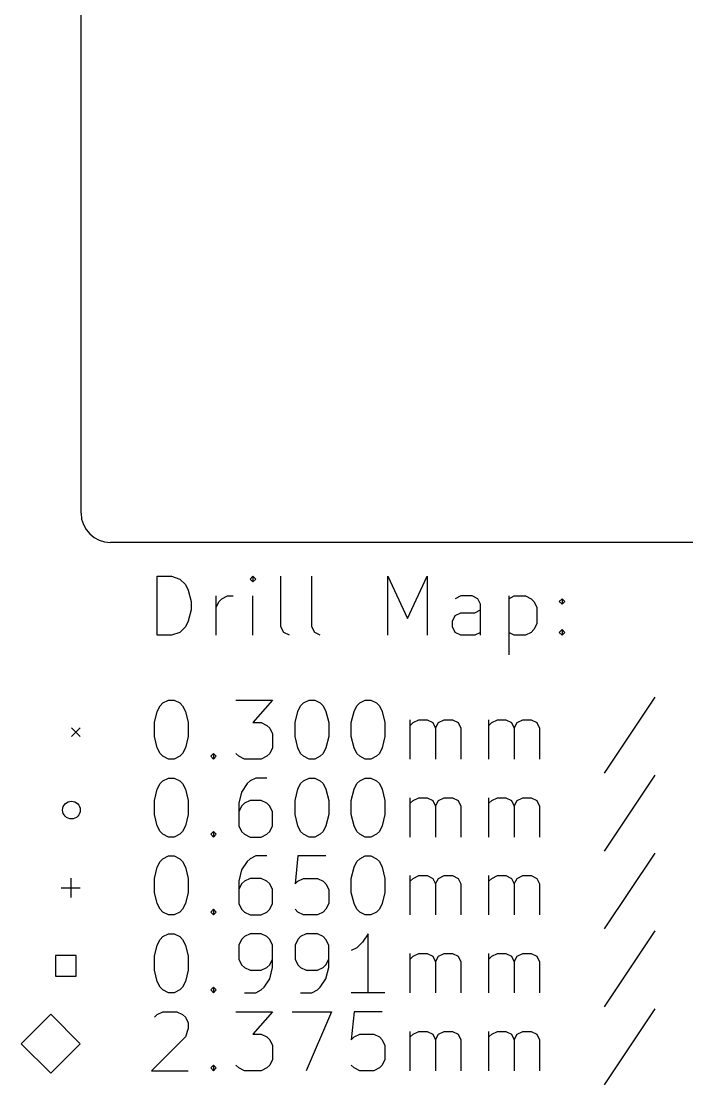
# Model space of a CAD drawing. Extents: x 173.4 to 261.1, y -140.6 to -67.9.
# Drawn here: x 173.42 to 195.97, y -140.3 to -104.26 of the extents above; entities that cross this region are included whole.
import ezdxf

# ---------------------------------------------------------------- set-up
doc = ezdxf.new("R2010")
doc.units = 0
doc.layers.add('BLACK', color=7, linetype='CONTINUOUS')

msp = doc.modelspace()

# ---------------------------------------------------------------- linework, layer by layer
at = {"layer": 'BLACK', "linetype": 'CONTINUOUS'}
for p, q in [((175.45, -120.925), (175.45, -68.925)), ((260.05, -121.925), (176.45, -121.925)), ((178.032768, -125.064838), (178.032768, -123.064838)), ((178.032768, -123.064838), (178.508958, -123.064838)), ((178.508958, -123.064838), (178.794673, -123.160076)), ((178.794673, -123.160076), (178.985149, -123.350552)), ((181.270863, -123.064838), (181.175625, -123.160076)), ((181.175625, -123.160076), (181.270863, -123.255314)), ((181.366101, -123.160076), (181.270863, -123.064838)), ((181.270863, -123.064838), (181.270863, -123.255314)), ((181.270863, -123.255314), (181.366101, -123.160076)), ((182.223244, -124.779123), (182.223244, -123.064838)), ((183.270863, -124.779123), (183.270863, -123.064838)), ((185.842292, -125.064838), (185.842292, -123.064838)), ((185.842292, -123.064838), (186.508959, -124.493409)), ((186.508959, -124.493409), (187.175625, -123.064838)), ((187.175625, -123.064838), (187.175625, -125.064838)), ((178.985149, -123.350552), (179.080387, -123.541028)), ((179.080387, -123.541028), (179.175625, -123.92198)), ((179.175625, -123.92198), (179.175625, -124.207695)), ((180.032768, -125.064838), (180.032768, -123.731504)), ((180.032768, -124.112457), (180.128006, -123.92198)), ((180.128006, -123.92198), (180.223244, -123.826742)), ((180.223244, -123.826742), (180.41372, -123.731504)), ((180.41372, -123.731504), (180.604197, -123.731504)), ((181.270863, -125.064838), (181.270863, -123.731504)), ((188.318482, -123.731504), (188.128006, -123.826742)), ((188.699435, -123.731504), (188.318482, -123.731504)), ((188.889911, -123.826742), (188.699435, -123.731504)), ((188.985149, -124.017219), (188.889911, -123.826742)), ((189.93753, -123.731504), (189.93753, -125.731504)), ((189.93753, -123.826742), (190.128006, -123.731504)), ((190.128006, -123.731504), (190.508959, -123.731504)), ((190.508959, -123.731504), (190.699435, -123.826742)), ((190.699435, -123.826742), (190.794673, -123.92198)), ((190.794673, -123.92198), (190.889911, -124.112457)), ((191.651816, -123.92198), (191.747054, -123.826742)), ((191.747054, -124.017219), (191.651816, -123.92198)), ((191.747054, -123.826742), (191.842292, -123.92198)), ((191.747054, -123.826742), (191.747054, -124.017219)), ((191.842292, -123.92198), (191.747054, -124.017219)), ((179.175625, -124.207695), (179.080387, -124.588647)), ((188.128006, -124.398171), (188.318482, -124.302933)), ((188.318482, -124.302933), (188.794673, -124.302933)), ((188.794673, -124.302933), (188.985149, -124.207695)), ((188.985149, -125.064838), (188.985149, -124.017219)), ((190.889911, -124.112457), (190.889911, -124.683885)), ((179.080387, -124.588647), (178.985149, -124.779123)), ((188.032768, -124.588647), (188.128006, -124.398171)), ((188.032768, -124.779123), (188.032768, -124.588647)), ((190.889911, -124.683885), (190.794673, -124.874361)), ((178.508958, -125.064838), (178.032768, -125.064838)), ((178.794673, -124.9696), (178.508958, -125.064838)), ((178.985149, -124.779123), (178.794673, -124.9696)), ((182.318482, -124.9696), (182.223244, -124.779123)), ((182.508958, -125.064838), (182.318482, -124.9696)), ((183.366101, -124.9696), (183.270863, -124.779123)), ((183.556577, -125.064838), (183.366101, -124.9696)), ((188.128006, -124.9696), (188.032768, -124.779123)), ((188.318482, -125.064838), (188.128006, -124.9696)), ((188.794673, -125.064838), (188.318482, -125.064838)), ((188.985149, -124.9696), (188.794673, -125.064838)), ((190.128006, -125.064838), (189.93753, -124.9696)), ((190.508959, -125.064838), (190.128006, -125.064838)), ((190.699435, -124.9696), (190.508959, -125.064838)), ((190.794673, -124.874361), (190.699435, -124.9696)), ((191.651816, -124.9696), (191.747054, -124.874361)), ((191.747054, -125.064838), (191.651816, -124.9696)), ((191.747054, -124.874361), (191.842292, -124.9696)), ((191.747054, -124.874361), (191.747054, -125.064838)), ((191.842292, -124.9696), (191.747054, -125.064838)), ((194.889912, -127.1696), (193.175627, -129.741028)), ((178.032768, -127.64579), (178.128006, -127.455314)), ((178.128006, -127.455314), (178.223244, -127.360076)), ((178.223244, -127.360076), (178.41372, -127.264838)), ((178.41372, -127.264838), (178.604197, -127.264838)), ((178.604197, -127.264838), (178.794673, -127.360076)), ((178.794673, -127.360076), (178.889911, -127.455314)), ((178.889911, -127.455314), (178.985149, -127.64579)), ((180.699435, -127.264838), (181.93753, -127.264838)), ((181.93753, -127.264838), (181.270863, -128.026742)), ((182.794673, -127.64579), (182.889911, -127.455314)), ((182.889911, -127.455314), (182.985149, -127.360076)), ((182.985149, -127.360076), (183.175625, -127.264838)), ((183.175625, -127.264838), (183.366102, -127.264838)), ((183.366102, -127.264838), (183.556578, -127.360076)), ((183.556578, -127.360076), (183.651816, -127.455314)), ((183.651816, -127.455314), (183.747054, -127.64579)), ((184.699435, -127.64579), (184.794673, -127.455314)), ((184.794673, -127.455314), (184.889911, -127.360076)), ((184.889911, -127.360076), (185.080387, -127.264838)), ((185.080387, -127.264838), (185.270864, -127.264838)), ((185.270864, -127.264838), (185.46134, -127.360076)), ((185.46134, -127.360076), (185.556578, -127.455314)), ((185.556578, -127.455314), (185.651816, -127.64579)), ((177.93753, -128.026742), (178.032768, -127.64579)), ((178.985149, -127.64579), (179.080387, -128.026742)), ((182.699435, -128.026742), (182.794673, -127.64579)), ((183.747054, -127.64579), (183.842292, -128.026742)), ((184.604197, -128.026742), (184.699435, -127.64579)), ((185.651816, -127.64579), (185.747054, -128.026742)), ((186.604197, -129.264838), (186.604197, -127.931504)), ((186.699435, -128.026742), (186.889911, -127.931504)), ((186.889911, -127.931504), (187.175626, -127.931504)), ((187.175626, -127.931504), (187.366102, -128.026742)), ((187.556578, -128.026742), (187.747054, -127.931504)), ((187.747054, -127.931504), (188.032768, -127.931504)), ((188.032768, -127.931504), (188.223245, -128.026742)), ((189.270864, -129.264838), (189.270864, -127.931504)), ((189.366102, -128.026742), (189.556578, -127.931504)), ((189.556578, -127.931504), (189.842293, -127.931504)), ((189.842293, -127.931504), (190.032769, -128.026742)), ((190.223245, -128.026742), (190.413721, -127.931504)), ((190.413721, -127.931504), (190.699435, -127.931504)), ((190.699435, -127.931504), (190.889912, -128.026742)), ((175.125, -128.2), (175.425, -128.5)), ((175.425, -128.2), (175.125, -128.5)), ((177.93753, -128.502933), (177.93753, -128.026742)), ((179.080387, -128.026742), (179.080387, -128.502933)), ((181.270863, -128.026742), (181.556578, -128.026742)), ((181.556578, -128.026742), (181.747054, -128.12198)), ((181.747054, -128.12198), (181.842292, -128.217219)), ((181.842292, -128.217219), (181.93753, -128.407695)), ((182.699435, -128.502933), (182.699435, -128.026742)), ((183.842292, -128.026742), (183.842292, -128.502933)), ((184.604197, -128.502933), (184.604197, -128.026742)), ((185.747054, -128.026742), (185.747054, -128.502933)), ((186.604197, -128.12198), (186.699435, -128.026742)), ((187.366102, -128.026742), (187.46134, -128.217219)), ((187.46134, -128.217219), (187.556578, -128.026742)), ((187.46134, -128.217219), (187.46134, -129.264838)), ((188.223245, -128.026742), (188.318483, -128.217219)), ((188.318483, -128.217219), (188.318483, -129.264838)), ((189.270864, -128.12198), (189.366102, -128.026742)), ((190.032769, -128.026742), (190.128007, -128.217219)), ((190.128007, -128.217219), (190.223245, -128.026742)), ((190.128007, -128.217219), (190.128007, -129.264838)), ((190.889912, -128.026742), (190.98515, -128.217219)), ((190.98515, -128.217219), (190.98515, -129.264838)), ((178.032768, -128.883885), (177.93753, -128.502933)), ((179.080387, -128.502933), (178.985149, -128.883885)), ((181.93753, -128.407695), (181.93753, -128.883885)), ((182.794673, -128.883885), (182.699435, -128.502933)), ((183.842292, -128.502933), (183.747054, -128.883885)), ((184.699435, -128.883885), (184.604197, -128.502933)), ((185.747054, -128.502933), (185.651816, -128.883885)), ((178.128006, -129.074361), (178.032768, -128.883885)), ((178.985149, -128.883885), (178.889911, -129.074361)), ((181.93753, -128.883885), (181.842292, -129.074361)), ((182.889911, -129.074361), (182.794673, -128.883885)), ((183.747054, -128.883885), (183.651816, -129.074361)), ((184.794673, -129.074361), (184.699435, -128.883885)), ((185.651816, -128.883885), (185.556578, -129.074361)), ((178.223244, -129.1696), (178.128006, -129.074361)), ((178.41372, -129.264838), (178.223244, -129.1696)), ((178.604197, -129.264838), (178.41372, -129.264838)), ((178.794673, -129.1696), (178.604197, -129.264838)), ((178.889911, -129.074361), (178.794673, -129.1696)), ((179.842292, -129.1696), (179.93753, -129.074361)), ((179.93753, -129.264838), (179.842292, -129.1696)), ((179.93753, -129.074361), (180.032768, -129.1696)), ((179.93753, -129.074361), (179.93753, -129.264838)), ((180.032768, -129.1696), (179.93753, -129.264838)), ((180.794673, -129.1696), (180.699435, -129.074361)), ((180.985149, -129.264838), (180.794673, -129.1696)), ((181.556578, -129.264838), (180.985149, -129.264838)), ((181.747054, -129.1696), (181.556578, -129.264838)), ((181.842292, -129.074361), (181.747054, -129.1696)), ((182.985149, -129.1696), (182.889911, -129.074361)), ((183.175625, -129.264838), (182.985149, -129.1696)), ((183.366102, -129.264838), (183.175625, -129.264838)), ((183.556578, -129.1696), (183.366102, -129.264838)), ((183.651816, -129.074361), (183.556578, -129.1696)), ((184.889911, -129.1696), (184.794673, -129.074361)), ((185.080387, -129.264838), (184.889911, -129.1696)), ((185.270864, -129.264838), (185.080387, -129.264838)), ((185.46134, -129.1696), (185.270864, -129.264838)), ((185.556578, -129.074361), (185.46134, -129.1696)), ((178.032768, -130.28579), (178.128006, -130.095314)), ((178.128006, -130.095314), (178.223244, -130.000076)), ((178.223244, -130.000076), (178.41372, -129.904838)), ((178.41372, -129.904838), (178.604197, -129.904838)), ((178.604197, -129.904838), (178.794673, -130.000076)), ((178.794673, -130.000076), (178.889911, -130.095314)), ((178.889911, -130.095314), (178.985149, -130.28579)), ((181.080387, -130.095314), (180.889911, -130.381028)), ((181.175625, -130.000076), (181.080387, -130.095314)), ((181.366101, -129.904838), (181.175625, -130.000076)), ((181.747054, -129.904838), (181.366101, -129.904838)), ((182.794673, -130.28579), (182.889911, -130.095314)), ((182.889911, -130.095314), (182.985149, -130.000076)), ((182.985149, -130.000076), (183.175625, -129.904838)), ((183.175625, -129.904838), (183.366102, -129.904838)), ((183.366102, -129.904838), (183.556578, -130.000076)), ((183.556578, -130.000076), (183.651816, -130.095314)), ((183.651816, -130.095314), (183.747054, -130.28579)), ((184.699435, -130.28579), (184.794673, -130.095314)), ((184.794673, -130.095314), (184.889911, -130.000076)), ((184.889911, -130.000076), (185.080387, -129.904838)), ((185.080387, -129.904838), (185.270864, -129.904838)), ((185.270864, -129.904838), (185.46134, -130.000076)), ((185.46134, -130.000076), (185.556578, -130.095314)), ((185.556578, -130.095314), (185.651816, -130.28579)), ((194.889912, -129.8096), (193.175627, -132.381028)), ((177.93753, -130.666742), (178.032768, -130.28579)), ((178.985149, -130.28579), (179.080387, -130.666742)), ((180.889911, -130.381028), (180.794673, -130.76198)), ((182.699435, -130.666742), (182.794673, -130.28579)), ((183.747054, -130.28579), (183.842292, -130.666742)), ((184.604197, -130.666742), (184.699435, -130.28579)), ((185.651816, -130.28579), (185.747054, -130.666742)), ((177.93753, -131.142933), (177.93753, -130.666742)), ((179.080387, -130.666742), (179.080387, -131.142933)), ((180.794673, -130.76198), (180.794673, -131.523885)), ((180.985149, -130.76198), (180.889911, -130.857219)), ((181.175625, -130.666742), (180.985149, -130.76198)), ((181.556578, -130.666742), (181.175625, -130.666742)), ((181.747054, -130.76198), (181.556578, -130.666742)), ((181.842292, -130.857219), (181.747054, -130.76198)), ((182.699435, -131.142933), (182.699435, -130.666742)), ((183.842292, -130.666742), (183.842292, -131.142933)), ((184.604197, -131.142933), (184.604197, -130.666742)), ((185.747054, -130.666742), (185.747054, -131.142933)), ((186.604197, -131.904838), (186.604197, -130.571504)), ((186.604197, -130.76198), (186.699435, -130.666742)), ((186.699435, -130.666742), (186.889911, -130.571504)), ((186.889911, -130.571504), (187.175626, -130.571504)), ((187.175626, -130.571504), (187.366102, -130.666742)), ((187.366102, -130.666742), (187.46134, -130.857219)), ((187.46134, -130.857219), (187.556578, -130.666742)), ((187.556578, -130.666742), (187.747054, -130.571504)), ((187.747054, -130.571504), (188.032768, -130.571504)), ((188.032768, -130.571504), (188.223245, -130.666742)), ((188.223245, -130.666742), (188.318483, -130.857219)), ((189.270864, -131.904838), (189.270864, -130.571504)), ((189.270864, -130.76198), (189.366102, -130.666742)), ((189.366102, -130.666742), (189.556578, -130.571504)), ((189.556578, -130.571504), (189.842293, -130.571504)), ((189.842293, -130.571504), (190.032769, -130.666742)), ((190.032769, -130.666742), (190.128007, -130.857219)), ((190.128007, -130.857219), (190.223245, -130.666742)), ((190.223245, -130.666742), (190.413721, -130.571504)), ((190.413721, -130.571504), (190.699435, -130.571504)), ((190.699435, -130.571504), (190.889912, -130.666742)), ((190.889912, -130.666742), (190.98515, -130.857219)), ((178.032768, -131.523885), (177.93753, -131.142933)), ((179.080387, -131.142933), (178.985149, -131.523885)), ((180.889911, -130.857219), (180.794673, -131.047695)), ((181.93753, -131.047695), (181.842292, -130.857219)), ((181.93753, -131.523885), (181.93753, -131.047695)), ((182.794673, -131.523885), (182.699435, -131.142933)), ((183.842292, -131.142933), (183.747054, -131.523885)), ((184.699435, -131.523885), (184.604197, -131.142933)), ((185.747054, -131.142933), (185.651816, -131.523885)), ((187.46134, -130.857219), (187.46134, -131.904838)), ((188.318483, -130.857219), (188.318483, -131.904838)), ((190.128007, -130.857219), (190.128007, -131.904838)), ((190.98515, -130.857219), (190.98515, -131.904838)), ((178.128006, -131.714361), (178.032768, -131.523885)), ((178.985149, -131.523885), (178.889911, -131.714361)), ((180.794673, -131.523885), (180.889911, -131.714361)), ((181.842292, -131.714361), (181.93753, -131.523885)), ((182.889911, -131.714361), (182.794673, -131.523885)), ((183.747054, -131.523885), (183.651816, -131.714361)), ((184.794673, -131.714361), (184.699435, -131.523885)), ((185.651816, -131.523885), (185.556578, -131.714361)), ((178.223244, -131.8096), (178.128006, -131.714361)), ((178.41372, -131.904838), (178.223244, -131.8096)), ((178.604197, -131.904838), (178.41372, -131.904838)), ((178.794673, -131.8096), (178.604197, -131.904838)), ((178.889911, -131.714361), (178.794673, -131.8096)), ((179.842292, -131.8096), (179.93753, -131.714361)), ((179.93753, -131.904838), (179.842292, -131.8096)), ((179.93753, -131.714361), (180.032768, -131.8096)), ((179.93753, -131.714361), (179.93753, -131.904838)), ((180.032768, -131.8096), (179.93753, -131.904838)), ((180.889911, -131.714361), (180.985149, -131.8096)), ((180.985149, -131.8096), (181.175625, -131.904838)), ((181.175625, -131.904838), (181.556578, -131.904838)), ((181.556578, -131.904838), (181.747054, -131.8096)), ((181.747054, -131.8096), (181.842292, -131.714361)), ((182.985149, -131.8096), (182.889911, -131.714361)), ((183.175625, -131.904838), (182.985149, -131.8096)), ((183.366102, -131.904838), (183.175625, -131.904838)), ((183.556578, -131.8096), (183.366102, -131.904838)), ((183.651816, -131.714361), (183.556578, -131.8096)), ((184.889911, -131.8096), (184.794673, -131.714361)), ((185.080387, -131.904838), (184.889911, -131.8096)), ((185.270864, -131.904838), (185.080387, -131.904838)), ((185.46134, -131.8096), (185.270864, -131.904838)), ((185.556578, -131.714361), (185.46134, -131.8096)), ((178.128006, -132.735314), (178.223244, -132.640076)), ((178.223244, -132.640076), (178.41372, -132.544838)), ((178.41372, -132.544838), (178.604197, -132.544838)), ((178.604197, -132.544838), (178.794673, -132.640076)), ((178.794673, -132.640076), (178.889911, -132.735314)), ((181.175625, -132.640076), (181.080387, -132.735314)), ((181.366101, -132.544838), (181.175625, -132.640076)), ((181.747054, -132.544838), (181.366101, -132.544838)), ((182.794673, -132.544838), (182.699435, -133.497219)), ((183.747054, -132.544838), (182.794673, -132.544838)), ((184.794673, -132.735314), (184.889911, -132.640076)), ((184.889911, -132.640076), (185.080387, -132.544838)), ((185.080387, -132.544838), (185.270864, -132.544838)), ((185.270864, -132.544838), (185.46134, -132.640076)), ((185.46134, -132.640076), (185.556578, -132.735314)), ((194.889912, -132.4496), (193.175627, -135.021028)), ((177.93753, -133.306742), (178.032768, -132.92579)), ((178.032768, -132.92579), (178.128006, -132.735314)), ((178.889911, -132.735314), (178.985149, -132.92579)), ((178.985149, -132.92579), (179.080387, -133.306742)), ((181.080387, -132.735314), (180.889911, -133.021028)), ((184.604197, -133.306742), (184.699435, -132.92579)), ((184.699435, -132.92579), (184.794673, -132.735314)), ((185.556578, -132.735314), (185.651816, -132.92579)), ((185.651816, -132.92579), (185.747054, -133.306742)), ((175.1, -133.305), (175.1, -133.955)), ((177.93753, -133.782933), (177.93753, -133.306742)), ((179.080387, -133.306742), (179.080387, -133.782933)), ((180.889911, -133.021028), (180.794673, -133.40198)), ((181.175625, -133.306742), (180.985149, -133.40198)), ((181.556578, -133.306742), (181.175625, -133.306742)), ((181.747054, -133.40198), (181.556578, -133.306742)), ((182.794673, -133.40198), (182.985149, -133.306742)), ((182.985149, -133.306742), (183.46134, -133.306742)), ((183.46134, -133.306742), (183.651816, -133.40198)), ((184.604197, -133.782933), (184.604197, -133.306742)), ((185.747054, -133.306742), (185.747054, -133.782933)), ((186.604197, -134.544838), (186.604197, -133.211504)), ((186.604197, -133.40198), (186.699435, -133.306742)), ((186.699435, -133.306742), (186.889911, -133.211504)), ((186.889911, -133.211504), (187.175626, -133.211504)), ((187.175626, -133.211504), (187.366102, -133.306742)), ((187.366102, -133.306742), (187.46134, -133.497219)), ((187.46134, -133.497219), (187.556578, -133.306742)), ((187.556578, -133.306742), (187.747054, -133.211504)), ((187.747054, -133.211504), (188.032768, -133.211504)), ((188.032768, -133.211504), (188.223245, -133.306742)), ((188.223245, -133.306742), (188.318483, -133.497219)), ((189.270864, -134.544838), (189.270864, -133.211504)), ((189.270864, -133.40198), (189.366102, -133.306742)), ((189.366102, -133.306742), (189.556578, -133.211504)), ((189.556578, -133.211504), (189.842293, -133.211504)), ((189.842293, -133.211504), (190.032769, -133.306742)), ((190.032769, -133.306742), (190.128007, -133.497219)), ((190.128007, -133.497219), (190.223245, -133.306742)), ((190.223245, -133.306742), (190.413721, -133.211504)), ((190.413721, -133.211504), (190.699435, -133.211504)), ((190.699435, -133.211504), (190.889912, -133.306742)), ((190.889912, -133.306742), (190.98515, -133.497219)), ((174.775, -133.63), (175.425, -133.63)), ((180.794673, -133.40198), (180.794673, -134.163885)), ((180.889911, -133.497219), (180.794673, -133.687695)), ((180.985149, -133.40198), (180.889911, -133.497219)), ((181.842292, -133.497219), (181.747054, -133.40198)), ((181.93753, -133.687695), (181.842292, -133.497219)), ((181.93753, -134.163885), (181.93753, -133.687695)), ((182.699435, -133.497219), (182.794673, -133.40198)), ((183.651816, -133.40198), (183.747054, -133.497219)), ((183.747054, -133.497219), (183.842292, -133.687695)), ((183.842292, -133.687695), (183.842292, -134.163885)), ((187.46134, -133.497219), (187.46134, -134.544838)), ((188.318483, -133.497219), (188.318483, -134.544838)), ((190.128007, -133.497219), (190.128007, -134.544838)), ((190.98515, -133.497219), (190.98515, -134.544838)), ((178.032768, -134.163885), (177.93753, -133.782933)), ((179.080387, -133.782933), (178.985149, -134.163885)), ((184.699435, -134.163885), (184.604197, -133.782933)), ((185.747054, -133.782933), (185.651816, -134.163885)), ((178.128006, -134.354361), (178.032768, -134.163885)), ((178.223244, -134.4496), (178.128006, -134.354361)), ((178.889911, -134.354361), (178.794673, -134.4496)), ((178.985149, -134.163885), (178.889911, -134.354361)), ((179.842292, -134.4496), (179.93753, -134.354361)), ((179.93753, -134.354361), (180.032768, -134.4496)), ((179.93753, -134.354361), (179.93753, -134.544838)), ((180.794673, -134.163885), (180.889911, -134.354361)), ((180.889911, -134.354361), (180.985149, -134.4496)), ((181.747054, -134.4496), (181.842292, -134.354361)), ((181.842292, -134.354361), (181.93753, -134.163885)), ((182.794673, -134.4496), (182.699435, -134.354361)), ((183.747054, -134.354361), (183.651816, -134.4496)), ((183.842292, -134.163885), (183.747054, -134.354361)), ((184.794673, -134.354361), (184.699435, -134.163885)), ((184.889911, -134.4496), (184.794673, -134.354361)), ((185.556578, -134.354361), (185.46134, -134.4496)), ((185.651816, -134.163885), (185.556578, -134.354361)), ((178.41372, -134.544838), (178.223244, -134.4496)), ((178.604197, -134.544838), (178.41372, -134.544838)), ((178.794673, -134.4496), (178.604197, -134.544838)), ((179.93753, -134.544838), (179.842292, -134.4496)), ((180.032768, -134.4496), (179.93753, -134.544838)), ((180.985149, -134.4496), (181.175625, -134.544838)), ((181.175625, -134.544838), (181.556578, -134.544838)), ((181.556578, -134.544838), (181.747054, -134.4496)), ((182.985149, -134.544838), (182.794673, -134.4496)), ((183.46134, -134.544838), (182.985149, -134.544838)), ((183.651816, -134.4496), (183.46134, -134.544838)), ((185.080387, -134.544838), (184.889911, -134.4496)), ((185.270864, -134.544838), (185.080387, -134.544838)), ((185.46134, -134.4496), (185.270864, -134.544838)), ((194.889912, -135.0896), (193.175627, -137.661028)), ((178.032768, -135.56579), (178.128006, -135.375314)), ((178.128006, -135.375314), (178.223244, -135.280076)), ((178.223244, -135.280076), (178.41372, -135.184838)), ((178.41372, -135.184838), (178.604197, -135.184838)), ((178.604197, -135.184838), (178.794673, -135.280076)), ((178.794673, -135.280076), (178.889911, -135.375314)), ((178.889911, -135.375314), (178.985149, -135.56579)), ((180.889911, -135.375314), (180.794673, -135.56579)), ((180.985149, -135.280076), (180.889911, -135.375314)), ((181.175625, -135.184838), (180.985149, -135.280076)), ((181.556578, -135.184838), (181.175625, -135.184838)), ((181.747054, -135.280076), (181.556578, -135.184838)), ((181.842292, -135.375314), (181.747054, -135.280076)), ((181.93753, -135.56579), (181.842292, -135.375314)), ((182.794673, -135.375314), (182.699435, -135.56579)), ((182.889911, -135.280076), (182.794673, -135.375314)), ((183.080387, -135.184838), (182.889911, -135.280076)), ((183.46134, -135.184838), (183.080387, -135.184838)), ((183.651816, -135.280076), (183.46134, -135.184838)), ((183.747054, -135.375314), (183.651816, -135.280076)), ((183.842292, -135.56579), (183.747054, -135.375314)), ((184.985149, -135.470552), (184.794673, -135.661028)), ((185.175625, -135.184838), (184.985149, -135.470552)), ((185.175625, -137.184838), (185.175625, -135.184838)), ((177.93753, -135.946742), (178.032768, -135.56579)), ((178.985149, -135.56579), (179.080387, -135.946742)), ((180.794673, -135.56579), (180.794673, -136.04198)), ((181.93753, -136.327695), (181.93753, -135.56579)), ((182.699435, -135.56579), (182.699435, -136.04198)), ((183.842292, -136.327695), (183.842292, -135.56579)), ((184.794673, -135.661028), (184.604197, -135.756266)), ((186.604197, -137.184838), (186.604197, -135.851504)), ((186.699435, -135.946742), (186.889911, -135.851504)), ((186.889911, -135.851504), (187.175626, -135.851504)), ((187.175626, -135.851504), (187.366102, -135.946742)), ((187.556578, -135.946742), (187.747054, -135.851504)), ((187.747054, -135.851504), (188.032768, -135.851504)), ((188.032768, -135.851504), (188.223245, -135.946742)), ((189.270864, -137.184838), (189.270864, -135.851504)), ((189.366102, -135.946742), (189.556578, -135.851504)), ((189.556578, -135.851504), (189.842293, -135.851504)), ((189.842293, -135.851504), (190.032769, -135.946742)), ((190.223245, -135.946742), (190.413721, -135.851504)), ((190.413721, -135.851504), (190.699435, -135.851504)), ((190.699435, -135.851504), (190.889912, -135.946742)), ((175.279933, -135.919767), (174.579467, -135.919767)), ((174.579467, -135.919767), (174.579467, -136.620233)), ((175.279933, -136.620233), (175.279933, -135.919767)), ((177.93753, -136.422933), (177.93753, -135.946742)), ((179.080387, -135.946742), (179.080387, -136.422933)), ((180.794673, -136.04198), (180.889911, -136.232457)), ((180.889911, -136.232457), (180.985149, -136.327695)), ((181.747054, -136.327695), (181.842292, -136.232457)), ((181.842292, -136.232457), (181.93753, -136.04198)), ((182.699435, -136.04198), (182.794673, -136.232457)), ((182.794673, -136.232457), (182.889911, -136.327695)), ((183.651816, -136.327695), (183.747054, -136.232457)), ((183.747054, -136.232457), (183.842292, -136.04198)), ((186.604197, -136.04198), (186.699435, -135.946742)), ((187.366102, -135.946742), (187.46134, -136.137219)), ((187.46134, -136.137219), (187.556578, -135.946742)), ((187.46134, -136.137219), (187.46134, -137.184838)), ((188.223245, -135.946742), (188.318483, -136.137219)), ((188.318483, -136.137219), (188.318483, -137.184838)), ((189.270864, -136.04198), (189.366102, -135.946742)), ((190.032769, -135.946742), (190.128007, -136.137219)), ((190.128007, -136.137219), (190.223245, -135.946742)), ((190.128007, -136.137219), (190.128007, -137.184838)), ((190.889912, -135.946742), (190.98515, -136.137219)), ((190.98515, -136.137219), (190.98515, -137.184838)), ((178.032768, -136.803885), (177.93753, -136.422933)), ((179.080387, -136.422933), (178.985149, -136.803885)), ((180.985149, -136.327695), (181.175625, -136.422933)), ((181.175625, -136.422933), (181.556578, -136.422933)), ((181.556578, -136.422933), (181.747054, -136.327695)), ((181.842292, -136.708647), (181.93753, -136.327695)), ((182.889911, -136.327695), (183.080387, -136.422933)), ((183.080387, -136.422933), (183.46134, -136.422933)), ((183.46134, -136.422933), (183.651816, -136.327695)), ((183.747054, -136.708647), (183.842292, -136.327695)), ((174.579467, -136.620233), (175.279933, -136.620233)), ((178.128006, -136.994361), (178.032768, -136.803885)), ((178.985149, -136.803885), (178.889911, -136.994361)), ((181.651816, -136.994361), (181.842292, -136.708647)), ((183.556578, -136.994361), (183.747054, -136.708647)), ((178.223244, -137.0896), (178.128006, -136.994361)), ((178.41372, -137.184838), (178.223244, -137.0896)), ((178.604197, -137.184838), (178.41372, -137.184838)), ((178.794673, -137.0896), (178.604197, -137.184838)), ((178.889911, -136.994361), (178.794673, -137.0896)), ((179.842292, -137.0896), (179.93753, -136.994361)), ((179.93753, -137.184838), (179.842292, -137.0896)), ((179.93753, -136.994361), (180.032768, -137.0896)), ((179.93753, -136.994361), (179.93753, -137.184838)), ((180.032768, -137.0896), (179.93753, -137.184838)), ((180.985149, -137.184838), (181.366101, -137.184838)), ((181.366101, -137.184838), (181.556578, -137.0896)), ((181.556578, -137.0896), (181.651816, -136.994361)), ((182.889911, -137.184838), (183.270863, -137.184838)), ((183.270863, -137.184838), (183.46134, -137.0896)), ((183.46134, -137.0896), (183.556578, -136.994361)), ((185.747054, -137.184838), (184.604197, -137.184838)), ((174.425, -137.91), (173.425, -138.91)), ((175.425, -138.91), (174.425, -137.91)), ((177.93753, -138.015314), (178.032768, -137.920076)), ((178.032768, -137.920076), (178.223244, -137.824838)), ((178.223244, -137.824838), (178.699435, -137.824838)), ((178.699435, -137.824838), (178.889911, -137.920076)), ((178.889911, -137.920076), (178.985149, -138.015314)), ((178.985149, -138.015314), (179.080387, -138.20579)), ((180.699435, -137.824838), (181.93753, -137.824838)), ((181.93753, -137.824838), (181.270863, -138.586742)), ((182.604197, -137.824838), (183.93753, -137.824838)), ((183.93753, -137.824838), (183.080387, -139.824838)), ((184.699435, -137.824838), (184.604197, -138.777219)), ((185.651816, -137.824838), (184.699435, -137.824838)), ((194.889912, -137.7296), (193.175627, -140.301028)), ((179.080387, -138.396266), (178.985149, -138.68198)), ((179.080387, -138.20579), (179.080387, -138.396266)), ((178.985149, -138.68198), (177.842292, -139.824838)), ((181.270863, -138.586742), (181.556578, -138.586742)), ((181.556578, -138.586742), (181.747054, -138.68198)), ((181.747054, -138.68198), (181.842292, -138.777219)), ((184.604197, -138.777219), (184.699435, -138.68198)), ((184.699435, -138.68198), (184.889911, -138.586742)), ((184.889911, -138.586742), (185.366102, -138.586742)), ((185.366102, -138.586742), (185.556578, -138.68198)), ((185.556578, -138.68198), (185.651816, -138.777219)), ((186.604197, -139.824838), (186.604197, -138.491504)), ((186.604197, -138.68198), (186.699435, -138.586742)), ((186.699435, -138.586742), (186.889911, -138.491504)), ((186.889911, -138.491504), (187.175626, -138.491504)), ((187.175626, -138.491504), (187.366102, -138.586742)), ((187.366102, -138.586742), (187.46134, -138.777219)), ((187.46134, -138.777219), (187.556578, -138.586742)), ((187.556578, -138.586742), (187.747054, -138.491504)), ((187.747054, -138.491504), (188.032768, -138.491504)), ((188.032768, -138.491504), (188.223245, -138.586742)), ((188.223245, -138.586742), (188.318483, -138.777219)), ((189.270864, -139.824838), (189.270864, -138.491504)), ((189.270864, -138.68198), (189.366102, -138.586742)), ((189.366102, -138.586742), (189.556578, -138.491504)), ((189.556578, -138.491504), (189.842293, -138.491504)), ((189.842293, -138.491504), (190.032769, -138.586742)), ((190.032769, -138.586742), (190.128007, -138.777219)), ((190.128007, -138.777219), (190.223245, -138.586742)), ((190.223245, -138.586742), (190.413721, -138.491504)), ((190.413721, -138.491504), (190.699435, -138.491504)), ((190.699435, -138.491504), (190.889912, -138.586742)), ((190.889912, -138.586742), (190.98515, -138.777219)), ((173.425, -138.91), (174.425, -139.91)), ((174.425, -139.91), (175.425, -138.91)), ((181.842292, -138.777219), (181.93753, -138.967695)), ((181.93753, -138.967695), (181.93753, -139.443885)), ((185.651816, -138.777219), (185.747054, -138.967695)), ((185.747054, -138.967695), (185.747054, -139.443885)), ((187.46134, -138.777219), (187.46134, -139.824838)), ((188.318483, -138.777219), (188.318483, -139.824838)), ((190.128007, -138.777219), (190.128007, -139.824838)), ((190.98515, -138.777219), (190.98515, -139.824838)), ((181.93753, -139.443885), (181.842292, -139.634361)), ((185.747054, -139.443885), (185.651816, -139.634361)), ((177.842292, -139.824838), (179.080387, -139.824838)), ((179.842292, -139.7296), (179.93753, -139.634361)), ((179.93753, -139.824838), (179.842292, -139.7296)), ((179.93753, -139.634361), (180.032768, -139.7296)), ((179.93753, -139.634361), (179.93753, -139.824838)), ((180.032768, -139.7296), (179.93753, -139.824838)), ((180.794673, -139.7296), (180.699435, -139.634361)), ((180.985149, -139.824838), (180.794673, -139.7296)), ((181.556578, -139.824838), (180.985149, -139.824838)), ((181.747054, -139.7296), (181.556578, -139.824838)), ((181.842292, -139.634361), (181.747054, -139.7296)), ((184.699435, -139.7296), (184.604197, -139.634361)), ((184.889911, -139.824838), (184.699435, -139.7296)), ((185.366102, -139.824838), (184.889911, -139.824838)), ((185.556578, -139.7296), (185.366102, -139.824838)), ((185.651816, -139.634361), (185.556578, -139.7296))]:
    msp.add_line(p, q, dxfattribs=at)
at = {"layer": 'BLACK'}
msp.add_circle((175.125, -130.99), 0.3, dxfattribs=at)
msp.add_arc((176.45, -120.925), 1, -180, -90, dxfattribs=at)

doc.saveas('drawing.dxf')
